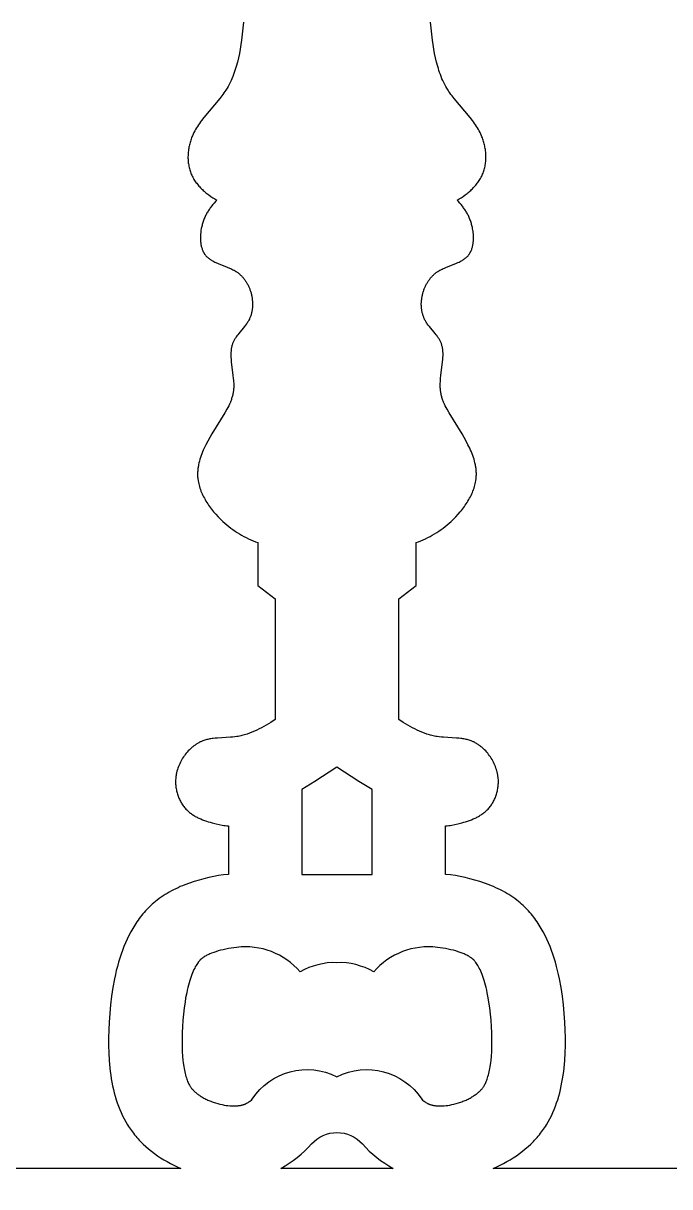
# Model space of a CAD drawing. Extents: x 452 to 1697, y 1442 to 2340.
# Drawn here: x 1377.2 to 1470.7, y 1539.1 to 1707.4 of the extents above; entities that cross this region are included whole.
import ezdxf

# ---------------------------------------------------------------- set-up
doc = ezdxf.new("R2010")
doc.units = 0
doc.layers.add('LAYER_05', color=1, linetype='CONTINUOUS')

msp = doc.modelspace()

# ---------------------------------------------------------------- linework, layer by layer
at = {"layer": 'LAYER_05'}
for points in [[(1409.07, 1707.59), (1408.94, 1706.29), (1408.78, 1704.99), (1408.69, 1704.35), (1408.59, 1703.71), (1408.48, 1703.07), (1408.35, 1702.44), (1408.2, 1701.82), (1408.03, 1701.21), (1407.94, 1700.9), (1407.85, 1700.6), (1407.75, 1700.31), (1407.64, 1700.01), (1407.53, 1699.72), (1407.41, 1699.43), (1407.28, 1699.15), (1407.15, 1698.87), (1407.01, 1698.59), (1406.86, 1698.32), (1406.7, 1698.05), (1406.54, 1697.78), (1406.4, 1697.57), (1406.26, 1697.36), (1406.11, 1697.16), (1405.96, 1696.95), (1405.65, 1696.55), (1403.32, 1693.79), (1403.01, 1693.38), (1402.86, 1693.17), (1402.71, 1692.96), (1402.56, 1692.75), (1402.42, 1692.53), (1402.28, 1692.32), (1402.15, 1692.09), (1402.03, 1691.87), (1401.91, 1691.64), (1401.8, 1691.4), (1401.69, 1691.17), (1401.63, 1691.01), (1401.57, 1690.85), (1401.51, 1690.68), (1401.45, 1690.52), (1401.4, 1690.35), (1401.35, 1690.19), (1401.31, 1690.02), (1401.26, 1689.85), (1401.23, 1689.68), (1401.19, 1689.51), (1401.16, 1689.34), (1401.13, 1689.17), (1401.11, 1688.99), (1401.09, 1688.82), (1401.08, 1688.65), (1401.06, 1688.47), (1401.06, 1688.3), (1401.05, 1688.13), (1401.05, 1687.95), (1401.06, 1687.78), (1401.07, 1687.61), (1401.08, 1687.44), (1401.1, 1687.27), (1401.12, 1687.09), (1401.15, 1686.93), (1401.18, 1686.76), (1401.21, 1686.59), (1401.25, 1686.43), (1401.3, 1686.26), (1401.35, 1686.1), (1401.4, 1685.94), (1401.46, 1685.78), (1401.53, 1685.62), (1401.6, 1685.47), (1401.67, 1685.31), (1401.75, 1685.16), (1401.83, 1685.01), (1401.92, 1684.86), (1402.01, 1684.72), (1402.11, 1684.57), (1402.21, 1684.43), (1402.31, 1684.29), (1402.42, 1684.16), (1402.53, 1684.02), (1402.64, 1683.89), (1402.76, 1683.76), (1402.88, 1683.63), (1403, 1683.51), (1403.13, 1683.39), (1403.25, 1683.27), (1403.38, 1683.15), (1403.52, 1683.03), (1403.65, 1682.92), (1403.79, 1682.81), (1403.93, 1682.7), (1404.07, 1682.6), (1404.35, 1682.4), (1404.64, 1682.21), (1404.94, 1682.03), (1405.23, 1681.86), (1405.03, 1681.65), (1404.83, 1681.43), (1404.64, 1681.21), (1404.45, 1680.98), (1404.37, 1680.86), (1404.28, 1680.74), (1404.19, 1680.62), (1404.11, 1680.5), (1404.03, 1680.38), (1403.95, 1680.25), (1403.88, 1680.13), (1403.8, 1680), (1403.73, 1679.87), (1403.66, 1679.74), (1403.6, 1679.61), (1403.53, 1679.47), (1403.47, 1679.34), (1403.41, 1679.2), (1403.36, 1679.06), (1403.3, 1678.92), (1403.25, 1678.78), (1403.2, 1678.63), (1403.16, 1678.49), (1403.12, 1678.34), (1403.08, 1678.19), (1403.04, 1678.04), (1403.01, 1677.89), (1402.98, 1677.74), (1402.93, 1677.48), (1402.92, 1677.35), (1402.9, 1677.22), (1402.89, 1677.09), (1402.87, 1676.96), (1402.87, 1676.83), (1402.86, 1676.7), (1402.85, 1676.57), (1402.85, 1676.44), (1402.85, 1676.32), (1402.86, 1676.19), (1402.86, 1676.06), (1402.87, 1675.93), (1402.88, 1675.8), (1402.9, 1675.68), (1402.91, 1675.55), (1402.93, 1675.43), (1402.96, 1675.31), (1402.98, 1675.19), (1403.01, 1675.07), (1403.04, 1674.96), (1403.08, 1674.84), (1403.11, 1674.73), (1403.16, 1674.62), (1403.2, 1674.51), (1403.22, 1674.46), (1403.25, 1674.41), (1403.27, 1674.36), (1403.3, 1674.31), (1403.33, 1674.26), (1403.36, 1674.21), (1403.38, 1674.16), (1403.41, 1674.11), (1403.44, 1674.07), (1403.47, 1674.02), (1403.51, 1673.98), (1403.54, 1673.93), (1403.59, 1673.87), (1403.64, 1673.81), (1403.69, 1673.75), (1403.74, 1673.7), (1403.8, 1673.64), (1403.86, 1673.59), (1403.91, 1673.54), (1403.97, 1673.49), (1404.04, 1673.44), (1404.1, 1673.39), (1404.16, 1673.34), (1404.23, 1673.3), (1404.29, 1673.25), (1404.36, 1673.21), (1404.43, 1673.17), (1404.5, 1673.13), (1404.64, 1673.05), (1404.79, 1672.97), (1404.94, 1672.9), (1405.1, 1672.83), (1405.41, 1672.69), (1406.74, 1672.17), (1407.07, 1672.03), (1407.23, 1671.95), (1407.4, 1671.87), (1407.56, 1671.79), (1407.71, 1671.71), (1407.87, 1671.62), (1408.02, 1671.52), (1408.09, 1671.47), (1408.17, 1671.42), (1408.24, 1671.37), (1408.31, 1671.32), (1408.4, 1671.25), (1408.49, 1671.17), (1408.57, 1671.1), (1408.66, 1671.02), (1408.74, 1670.94), (1408.82, 1670.86), (1408.9, 1670.78), (1408.97, 1670.69), (1409.05, 1670.61), (1409.12, 1670.52), (1409.19, 1670.43), (1409.26, 1670.33), (1409.33, 1670.24), (1409.39, 1670.14), (1409.46, 1670.05), (1409.52, 1669.95), (1409.58, 1669.85), (1409.63, 1669.75), (1409.69, 1669.64), (1409.74, 1669.54), (1409.79, 1669.43), (1409.84, 1669.33), (1409.89, 1669.22), (1409.94, 1669.11), (1409.98, 1669), (1410.02, 1668.89), (1410.06, 1668.78), (1410.1, 1668.67), (1410.13, 1668.55), (1410.17, 1668.44), (1410.2, 1668.33), (1410.23, 1668.21), (1410.25, 1668.1), (1410.28, 1667.98), (1410.3, 1667.86), (1410.32, 1667.75), (1410.34, 1667.63), (1410.35, 1667.52), (1410.36, 1667.4), (1410.38, 1667.28), (1410.38, 1667.16), (1410.39, 1667.05), (1410.4, 1666.93), (1410.4, 1666.82), (1410.4, 1666.7), (1410.39, 1666.58), (1410.39, 1666.47), (1410.38, 1666.35), (1410.37, 1666.24), (1410.36, 1666.12), (1410.34, 1666.01), (1410.33, 1665.9), (1410.31, 1665.79), (1410.28, 1665.68), (1410.26, 1665.57), (1410.23, 1665.46), (1410.2, 1665.35), (1410.17, 1665.24), (1410.14, 1665.13), (1410.1, 1665.03), (1410.06, 1664.93), (1410.02, 1664.82), (1409.97, 1664.72), (1409.93, 1664.62), (1409.87, 1664.51), (1409.81, 1664.4), (1409.74, 1664.29), (1409.68, 1664.18), (1409.61, 1664.07), (1409.54, 1663.97), (1409.39, 1663.76), (1409.23, 1663.56), (1408.42, 1662.58), (1408.26, 1662.39), (1408.11, 1662.2), (1408.04, 1662.1), (1407.97, 1662), (1407.91, 1661.9), (1407.84, 1661.8), (1407.78, 1661.7), (1407.72, 1661.6), (1407.67, 1661.49), (1407.62, 1661.39), (1407.58, 1661.29), (1407.54, 1661.2), (1407.5, 1661.1), (1407.47, 1661), (1407.44, 1660.9), (1407.41, 1660.8), (1407.38, 1660.7), (1407.36, 1660.6), (1407.34, 1660.49), (1407.32, 1660.39), (1407.31, 1660.28), (1407.3, 1660.18), (1407.28, 1660.07), (1407.28, 1659.96), (1407.27, 1659.86), (1407.26, 1659.75), (1407.26, 1659.53), (1407.26, 1659.31), (1407.27, 1659.08), (1407.28, 1658.85), (1407.32, 1658.4), (1407.56, 1656.53), (1407.61, 1656.06), (1407.63, 1655.82), (1407.65, 1655.59), (1407.66, 1655.36), (1407.66, 1655.13), (1407.66, 1654.9), (1407.66, 1654.68), (1407.65, 1654.57), (1407.64, 1654.46), (1407.63, 1654.34), (1407.62, 1654.23), (1407.6, 1654.1), (1407.58, 1653.96), (1407.55, 1653.82), (1407.52, 1653.68), (1407.49, 1653.55), (1407.45, 1653.41), (1407.41, 1653.28), (1407.37, 1653.15), (1407.33, 1653.01), (1407.28, 1652.88), (1407.23, 1652.75), (1407.18, 1652.62), (1407.06, 1652.36), (1406.94, 1652.11), (1406.82, 1651.85), (1406.68, 1651.6), (1406.39, 1651.09), (1404.51, 1648.04), (1404.21, 1647.52), (1403.92, 1647), (1403.65, 1646.47), (1403.39, 1645.95), (1403.27, 1645.68), (1403.16, 1645.42), (1403.06, 1645.16), (1402.96, 1644.89), (1402.87, 1644.63), (1402.78, 1644.36), (1402.71, 1644.09), (1402.64, 1643.83), (1402.58, 1643.56), (1402.56, 1643.43), (1402.53, 1643.29), (1402.51, 1643.16), (1402.49, 1643.03), (1402.48, 1642.89), (1402.47, 1642.76), (1402.46, 1642.63), (1402.45, 1642.49), (1402.44, 1642.36), (1402.44, 1642.23), (1402.44, 1642.09), (1402.45, 1641.96), (1402.45, 1641.83), (1402.46, 1641.69), (1402.47, 1641.59), (1402.49, 1641.48), (1402.5, 1641.37), (1402.52, 1641.26), (1402.55, 1641.05), (1402.6, 1640.83), (1402.65, 1640.62), (1402.71, 1640.4), (1402.78, 1640.19), (1402.85, 1639.98), (1402.93, 1639.77), (1403.02, 1639.56), (1403.11, 1639.35), (1403.21, 1639.14), (1403.31, 1638.93), (1403.42, 1638.73), (1403.53, 1638.52), (1403.65, 1638.32), (1403.77, 1638.12), (1403.9, 1637.92), (1404.04, 1637.72), (1404.17, 1637.53), (1404.31, 1637.34), (1404.46, 1637.14), (1404.61, 1636.96), (1404.76, 1636.77), (1405.07, 1636.41), (1405.4, 1636.05), (1405.74, 1635.71), (1406.08, 1635.38), (1406.37, 1635.13), (1406.66, 1634.88), (1406.95, 1634.64), (1407.25, 1634.41), (1407.55, 1634.18), (1407.86, 1633.97), (1408.17, 1633.76), (1408.49, 1633.57), (1408.81, 1633.38), (1409.13, 1633.2), (1409.46, 1633.03), (1409.79, 1632.87), (1410.13, 1632.72), (1410.47, 1632.57), (1410.81, 1632.43), (1411.16, 1632.31), (1411.16, 1626.09), (1413.66, 1624.17), (1413.66, 1606.7), (1413.02, 1606.29), (1412.36, 1605.9), (1412.03, 1605.71), (1411.69, 1605.52), (1411.35, 1605.35), (1411.01, 1605.18), (1410.66, 1605.02), (1410.31, 1604.87), (1409.95, 1604.73), (1409.59, 1604.6), (1409.41, 1604.54), (1409.23, 1604.49), (1409.05, 1604.44), (1408.86, 1604.39), (1408.68, 1604.35), (1408.49, 1604.31), (1408.31, 1604.27), (1408.12, 1604.24), (1407.81, 1604.2), (1407.5, 1604.16), (1407.19, 1604.14), (1405.3, 1604.03), (1404.99, 1604.01), (1404.69, 1603.97), (1404.53, 1603.95), (1404.38, 1603.93), (1404.23, 1603.9), (1404.08, 1603.88), (1403.93, 1603.84), (1403.78, 1603.81), (1403.63, 1603.77), (1403.49, 1603.72), (1403.34, 1603.68), (1403.2, 1603.62), (1403.1, 1603.58), (1403, 1603.54), (1402.91, 1603.5), (1402.81, 1603.46), (1402.72, 1603.41), (1402.62, 1603.36), (1402.53, 1603.31), (1402.44, 1603.26), (1402.35, 1603.2), (1402.26, 1603.14), (1402.17, 1603.09), (1402.08, 1603.02), (1401.99, 1602.96), (1401.91, 1602.9), (1401.82, 1602.83), (1401.73, 1602.76), (1401.65, 1602.7), (1401.57, 1602.62), (1401.41, 1602.48), (1401.25, 1602.33), (1401.09, 1602.17), (1400.94, 1602), (1400.8, 1601.83), (1400.66, 1601.66), (1400.53, 1601.48), (1400.4, 1601.29), (1400.28, 1601.1), (1400.16, 1600.91), (1400.05, 1600.72), (1399.95, 1600.52), (1399.85, 1600.31), (1399.76, 1600.11), (1399.67, 1599.9), (1399.6, 1599.69), (1399.53, 1599.47), (1399.46, 1599.26), (1399.44, 1599.15), (1399.41, 1599.04), (1399.39, 1598.93), (1399.36, 1598.82), (1399.34, 1598.71), (1399.32, 1598.6), (1399.31, 1598.49), (1399.29, 1598.38), (1399.28, 1598.27), (1399.27, 1598.16), (1399.26, 1598), (1399.26, 1597.84), (1399.25, 1597.67), (1399.26, 1597.51), (1399.26, 1597.35), (1399.28, 1597.19), (1399.29, 1597.03), (1399.31, 1596.87), (1399.34, 1596.71), (1399.37, 1596.55), (1399.4, 1596.4), (1399.44, 1596.24), (1399.48, 1596.09), (1399.52, 1595.93), (1399.57, 1595.78), (1399.63, 1595.63), (1399.68, 1595.48), (1399.74, 1595.34), (1399.81, 1595.19), (1399.88, 1595.05), (1399.95, 1594.91), (1400.02, 1594.77), (1400.1, 1594.63), (1400.18, 1594.5), (1400.27, 1594.37), (1400.36, 1594.24), (1400.45, 1594.12), (1400.55, 1594), (1400.65, 1593.88), (1400.75, 1593.76), (1400.86, 1593.65), (1400.97, 1593.54), (1401.07, 1593.45), (1401.18, 1593.35), (1401.29, 1593.26), (1401.4, 1593.17), (1401.51, 1593.09), (1401.63, 1593), (1401.75, 1592.92), (1401.87, 1592.85), (1401.99, 1592.77), (1402.11, 1592.7), (1402.24, 1592.63), (1402.36, 1592.56), (1402.49, 1592.5), (1402.62, 1592.44), (1402.89, 1592.32), (1403.16, 1592.21), (1403.43, 1592.1), (1403.71, 1592.01), (1403.99, 1591.92), (1404.27, 1591.84), (1404.55, 1591.76), (1405.12, 1591.62), (1405.56, 1591.52), (1406, 1591.44), (1406.22, 1591.4), (1406.44, 1591.37), (1406.67, 1591.34), (1406.89, 1591.31), (1406.89, 1584.31), (1406.19, 1584.22), (1405.48, 1584.12), (1404.77, 1583.99), (1404.06, 1583.84), (1403.36, 1583.68), (1402.66, 1583.49), (1401.96, 1583.28), (1401.28, 1583.05), (1400.6, 1582.8), (1400.27, 1582.67), (1399.94, 1582.53), (1399.61, 1582.38), (1399.29, 1582.23), (1398.97, 1582.07), (1398.65, 1581.91), (1398.34, 1581.74), (1398.04, 1581.56), (1397.74, 1581.38), (1397.45, 1581.19), (1397.16, 1581), (1396.87, 1580.8), (1396.6, 1580.59), (1396.33, 1580.38), (1396.11, 1580.19), (1395.89, 1580.01), (1395.69, 1579.82), (1395.48, 1579.62), (1395.28, 1579.42), (1395.08, 1579.22), (1394.89, 1579.01), (1394.7, 1578.8), (1394.52, 1578.59), (1394.34, 1578.37), (1394.16, 1578.15), (1393.99, 1577.92), (1393.82, 1577.69), (1393.66, 1577.46), (1393.5, 1577.22), (1393.35, 1576.98), (1393.05, 1576.49), (1392.76, 1575.99), (1392.5, 1575.48), (1392.24, 1574.95), (1392, 1574.41), (1391.77, 1573.87), (1391.56, 1573.31), (1391.36, 1572.74), (1391.17, 1572.17), (1391, 1571.59), (1390.84, 1571), (1390.68, 1570.4), (1390.54, 1569.8), (1390.41, 1569.19), (1390.19, 1567.95), (1390, 1566.7), (1389.85, 1565.44), (1389.73, 1564.17), (1389.64, 1562.9), (1389.59, 1561.79), (1389.56, 1560.67), (1389.56, 1559.57), (1389.59, 1558.47), (1389.65, 1557.38), (1389.74, 1556.31), (1389.8, 1555.78), (1389.87, 1555.25), (1389.96, 1554.73), (1390.05, 1554.22), (1390.15, 1553.7), (1390.26, 1553.2), (1390.38, 1552.7), (1390.52, 1552.2), (1390.67, 1551.71), (1390.82, 1551.23), (1391, 1550.75), (1391.18, 1550.29), (1391.38, 1549.83), (1391.59, 1549.37), (1391.82, 1548.93), (1392.06, 1548.49), (1392.31, 1548.06), (1392.44, 1547.85), (1392.58, 1547.65), (1392.72, 1547.44), (1392.86, 1547.24), (1393.01, 1547.04), (1393.16, 1546.84), (1393.32, 1546.63), (1393.49, 1546.43), (1393.66, 1546.23), (1393.83, 1546.04), (1394.01, 1545.85), (1394.19, 1545.66), (1394.56, 1545.29), (1394.95, 1544.93), (1395.36, 1544.58), (1395.77, 1544.24), (1396.2, 1543.92), (1396.64, 1543.6), (1397.09, 1543.3), (1397.55, 1543.02), (1398.02, 1542.74), (1398.51, 1542.48), (1399, 1542.23), (1399.49, 1541.99), (1400, 1541.77), (1329.15, 1541.77)], [(1516.06, 1541.77), (1445.21, 1541.77), (1445.72, 1541.99), (1446.21, 1542.23), (1446.7, 1542.48), (1447.19, 1542.74), (1447.66, 1543.02), (1448.12, 1543.3), (1448.57, 1543.6), (1449.01, 1543.92), (1449.44, 1544.24), (1449.85, 1544.58), (1450.26, 1544.93), (1450.65, 1545.29), (1451.02, 1545.66), (1451.2, 1545.85), (1451.38, 1546.04), (1451.55, 1546.23), (1451.72, 1546.43), (1451.89, 1546.63), (1452.05, 1546.84), (1452.2, 1547.04), (1452.35, 1547.24), (1452.49, 1547.44), (1452.63, 1547.65), (1452.77, 1547.85), (1452.9, 1548.06), (1453.15, 1548.49), (1453.39, 1548.93), (1453.62, 1549.37), (1453.83, 1549.83), (1454.03, 1550.29), (1454.21, 1550.75), (1454.38, 1551.23), (1454.54, 1551.71), (1454.69, 1552.2), (1454.83, 1552.7), (1454.95, 1553.2), (1455.06, 1553.7), (1455.16, 1554.22), (1455.25, 1554.73), (1455.34, 1555.25), (1455.41, 1555.78), (1455.47, 1556.31), (1455.56, 1557.38), (1455.62, 1558.47), (1455.65, 1559.57), (1455.65, 1560.67), (1455.62, 1561.79), (1455.57, 1562.9), (1455.48, 1564.17), (1455.36, 1565.44), (1455.21, 1566.7), (1455.02, 1567.95), (1454.8, 1569.19), (1454.67, 1569.8), (1454.53, 1570.4), (1454.37, 1571), (1454.21, 1571.59), (1454.04, 1572.17), (1453.85, 1572.74), (1453.65, 1573.31), (1453.44, 1573.87), (1453.21, 1574.41), (1452.97, 1574.95), (1452.71, 1575.48), (1452.45, 1575.99), (1452.16, 1576.49), (1451.86, 1576.98), (1451.71, 1577.22), (1451.55, 1577.46), (1451.39, 1577.69), (1451.22, 1577.92), (1451.05, 1578.15), (1450.87, 1578.37), (1450.69, 1578.59), (1450.51, 1578.8), (1450.32, 1579.01), (1450.13, 1579.22), (1449.93, 1579.42), (1449.73, 1579.62), (1449.52, 1579.82), (1449.32, 1580.01), (1449.1, 1580.19), (1448.88, 1580.38), (1448.61, 1580.59), (1448.34, 1580.8), (1448.05, 1581), (1447.76, 1581.19), (1447.47, 1581.38), (1447.17, 1581.56), (1446.87, 1581.74), (1446.56, 1581.91), (1446.24, 1582.07), (1445.92, 1582.23), (1445.6, 1582.38), (1445.27, 1582.53), (1444.94, 1582.67), (1444.61, 1582.8), (1443.93, 1583.05), (1443.25, 1583.28), (1442.55, 1583.49), (1441.85, 1583.68), (1441.15, 1583.84), (1440.44, 1583.99), (1439.73, 1584.12), (1439.02, 1584.22), (1438.32, 1584.31), (1438.32, 1591.31), (1438.54, 1591.34), (1438.77, 1591.37), (1438.99, 1591.4), (1439.21, 1591.44), (1439.65, 1591.52), (1440.09, 1591.62), (1440.66, 1591.76), (1440.94, 1591.84), (1441.22, 1591.92), (1441.5, 1592.01), (1441.78, 1592.1), (1442.05, 1592.21), (1442.32, 1592.32), (1442.59, 1592.44), (1442.72, 1592.5), (1442.85, 1592.56), (1442.97, 1592.63), (1443.1, 1592.7), (1443.22, 1592.77), (1443.34, 1592.85), (1443.46, 1592.92), (1443.58, 1593), (1443.7, 1593.09), (1443.81, 1593.17), (1443.92, 1593.26), (1444.03, 1593.35), (1444.14, 1593.45), (1444.24, 1593.54), (1444.35, 1593.65), (1444.46, 1593.76), (1444.56, 1593.88), (1444.66, 1594), (1444.76, 1594.12), (1444.85, 1594.24), (1444.94, 1594.37), (1445.03, 1594.5), (1445.11, 1594.63), (1445.19, 1594.77), (1445.26, 1594.91), (1445.33, 1595.05), (1445.4, 1595.19), (1445.47, 1595.34), (1445.53, 1595.48), (1445.58, 1595.63), (1445.64, 1595.78), (1445.69, 1595.93), (1445.73, 1596.09), (1445.77, 1596.24), (1445.81, 1596.4), (1445.84, 1596.55), (1445.87, 1596.71), (1445.9, 1596.87), (1445.92, 1597.03), (1445.93, 1597.19), (1445.94, 1597.35), (1445.95, 1597.51), (1445.96, 1597.67), (1445.95, 1597.84), (1445.95, 1598), (1445.94, 1598.16), (1445.93, 1598.27), (1445.92, 1598.38), (1445.9, 1598.49), (1445.89, 1598.6), (1445.87, 1598.71), (1445.85, 1598.82), (1445.82, 1598.93), (1445.8, 1599.04), (1445.77, 1599.15), (1445.75, 1599.26), (1445.68, 1599.47), (1445.61, 1599.69), (1445.54, 1599.9), (1445.45, 1600.11), (1445.36, 1600.31), (1445.26, 1600.52), (1445.16, 1600.72), (1445.05, 1600.91), (1444.93, 1601.1), (1444.81, 1601.29), (1444.68, 1601.48), (1444.55, 1601.66), (1444.41, 1601.83), (1444.27, 1602), (1444.12, 1602.17), (1443.96, 1602.33), (1443.8, 1602.48), (1443.64, 1602.62), (1443.56, 1602.7), (1443.48, 1602.76), (1443.39, 1602.83), (1443.3, 1602.9), (1443.22, 1602.96), (1443.13, 1603.02), (1443.04, 1603.09), (1442.95, 1603.14), (1442.86, 1603.2), (1442.77, 1603.26), (1442.68, 1603.31), (1442.59, 1603.36), (1442.49, 1603.41), (1442.4, 1603.46), (1442.3, 1603.5), (1442.21, 1603.54), (1442.11, 1603.58), (1442.01, 1603.62), (1441.87, 1603.68), (1441.72, 1603.72), (1441.58, 1603.77), (1441.43, 1603.81), (1441.28, 1603.84), (1441.13, 1603.88), (1440.98, 1603.9), (1440.83, 1603.93), (1440.68, 1603.95), (1440.52, 1603.97), (1440.22, 1604.01), (1439.91, 1604.03), (1438.02, 1604.14), (1437.71, 1604.16), (1437.4, 1604.2), (1437.09, 1604.24), (1436.9, 1604.27), (1436.72, 1604.31), (1436.53, 1604.35), (1436.35, 1604.39), (1436.16, 1604.44), (1435.98, 1604.49), (1435.8, 1604.54), (1435.62, 1604.6), (1435.26, 1604.73), (1434.9, 1604.87), (1434.55, 1605.02), (1434.2, 1605.18), (1433.86, 1605.35), (1433.52, 1605.52), (1433.18, 1605.71), (1432.85, 1605.9), (1432.19, 1606.29), (1431.55, 1606.7), (1431.55, 1624.17), (1434.05, 1626.09), (1434.05, 1632.31), (1434.4, 1632.43), (1434.74, 1632.57), (1435.08, 1632.72), (1435.42, 1632.87), (1435.75, 1633.03), (1436.08, 1633.2), (1436.4, 1633.38), (1436.72, 1633.57), (1437.04, 1633.76), (1437.35, 1633.97), (1437.66, 1634.18), (1437.96, 1634.41), (1438.26, 1634.64), (1438.55, 1634.88), (1438.84, 1635.13), (1439.13, 1635.38), (1439.47, 1635.71), (1439.81, 1636.05), (1440.14, 1636.41), (1440.45, 1636.77), (1440.6, 1636.96), (1440.75, 1637.14), (1440.9, 1637.34), (1441.04, 1637.53), (1441.17, 1637.72), (1441.31, 1637.92), (1441.44, 1638.12), (1441.56, 1638.32), (1441.68, 1638.52), (1441.79, 1638.73), (1441.9, 1638.93), (1442, 1639.14), (1442.1, 1639.35), (1442.19, 1639.56), (1442.28, 1639.77), (1442.36, 1639.98), (1442.43, 1640.19), (1442.5, 1640.4), (1442.56, 1640.62), (1442.61, 1640.83), (1442.66, 1641.05), (1442.69, 1641.26), (1442.71, 1641.37), (1442.72, 1641.48), (1442.74, 1641.59), (1442.75, 1641.69), (1442.76, 1641.83), (1442.76, 1641.96), (1442.77, 1642.09), (1442.77, 1642.23), (1442.77, 1642.36), (1442.76, 1642.49), (1442.75, 1642.63), (1442.74, 1642.76), (1442.73, 1642.89), (1442.72, 1643.03), (1442.7, 1643.16), (1442.68, 1643.29), (1442.65, 1643.43), (1442.63, 1643.56), (1442.57, 1643.83), (1442.5, 1644.09), (1442.43, 1644.36), (1442.34, 1644.63), (1442.25, 1644.89), (1442.15, 1645.16), (1442.05, 1645.42), (1441.94, 1645.68), (1441.82, 1645.95), (1441.56, 1646.47), (1441.29, 1647), (1441, 1647.52), (1440.7, 1648.04), (1438.82, 1651.09), (1438.53, 1651.6), (1438.39, 1651.85), (1438.27, 1652.11), (1438.15, 1652.36), (1438.03, 1652.62), (1437.98, 1652.75), (1437.93, 1652.88), (1437.88, 1653.01), (1437.84, 1653.15), (1437.8, 1653.28), (1437.76, 1653.41), (1437.72, 1653.55), (1437.69, 1653.68), (1437.66, 1653.82), (1437.63, 1653.96), (1437.61, 1654.1), (1437.59, 1654.23), (1437.58, 1654.34), (1437.57, 1654.46), (1437.56, 1654.57), (1437.55, 1654.68), (1437.55, 1654.9), (1437.55, 1655.13), (1437.55, 1655.36), (1437.56, 1655.59), (1437.58, 1655.82), (1437.6, 1656.06), (1437.65, 1656.53), (1437.89, 1658.4), (1437.93, 1658.85), (1437.94, 1659.08), (1437.95, 1659.31), (1437.95, 1659.53), (1437.95, 1659.75), (1437.94, 1659.86), (1437.93, 1659.96), (1437.93, 1660.07), (1437.91, 1660.18), (1437.9, 1660.28), (1437.89, 1660.39), (1437.87, 1660.49), (1437.85, 1660.6), (1437.83, 1660.7), (1437.8, 1660.8), (1437.77, 1660.9), (1437.74, 1661), (1437.71, 1661.1), (1437.67, 1661.2), (1437.63, 1661.29), (1437.59, 1661.39), (1437.54, 1661.49), (1437.49, 1661.6), (1437.43, 1661.7), (1437.37, 1661.8), (1437.3, 1661.9), (1437.24, 1662), (1437.17, 1662.1), (1437.1, 1662.2), (1436.95, 1662.39), (1436.79, 1662.58), (1435.98, 1663.56), (1435.82, 1663.76), (1435.67, 1663.97), (1435.6, 1664.07), (1435.53, 1664.18), (1435.47, 1664.29), (1435.4, 1664.4), (1435.34, 1664.51), (1435.28, 1664.62), (1435.24, 1664.72), (1435.19, 1664.82), (1435.15, 1664.93), (1435.11, 1665.03), (1435.07, 1665.13), (1435.04, 1665.24), (1435.01, 1665.35), (1434.98, 1665.46), (1434.95, 1665.57), (1434.93, 1665.68), (1434.9, 1665.79), (1434.88, 1665.9), (1434.87, 1666.01), (1434.85, 1666.12), (1434.84, 1666.24), (1434.83, 1666.35), (1434.82, 1666.47), (1434.82, 1666.58), (1434.81, 1666.7), (1434.81, 1666.82), (1434.81, 1666.93), (1434.82, 1667.05), (1434.83, 1667.16), (1434.83, 1667.28), (1434.85, 1667.4), (1434.86, 1667.52), (1434.87, 1667.63), (1434.89, 1667.75), (1434.91, 1667.86), (1434.93, 1667.98), (1434.96, 1668.1), (1434.98, 1668.21), (1435.01, 1668.33), (1435.04, 1668.44), (1435.08, 1668.55), (1435.11, 1668.67), (1435.15, 1668.78), (1435.19, 1668.89), (1435.23, 1669), (1435.27, 1669.11), (1435.32, 1669.22), (1435.37, 1669.33), (1435.42, 1669.43), (1435.47, 1669.54), (1435.52, 1669.64), (1435.58, 1669.75), (1435.63, 1669.85), (1435.69, 1669.95), (1435.75, 1670.05), (1435.82, 1670.14), (1435.88, 1670.24), (1435.95, 1670.33), (1436.02, 1670.43), (1436.09, 1670.52), (1436.16, 1670.61), (1436.24, 1670.69), (1436.31, 1670.78), (1436.39, 1670.86), (1436.47, 1670.94), (1436.55, 1671.02), (1436.64, 1671.1), (1436.72, 1671.17), (1436.81, 1671.25), (1436.9, 1671.32), (1436.97, 1671.37), (1437.04, 1671.42), (1437.12, 1671.47), (1437.19, 1671.52), (1437.34, 1671.62), (1437.5, 1671.71), (1437.65, 1671.79), (1437.81, 1671.87), (1437.98, 1671.95), (1438.14, 1672.03), (1438.47, 1672.17), (1439.8, 1672.69), (1440.11, 1672.83), (1440.27, 1672.9), (1440.42, 1672.97), (1440.57, 1673.05), (1440.71, 1673.13), (1440.78, 1673.17), (1440.85, 1673.21), (1440.92, 1673.25), (1440.98, 1673.3), (1441.05, 1673.34), (1441.11, 1673.39), (1441.17, 1673.44), (1441.24, 1673.49), (1441.3, 1673.54), (1441.35, 1673.59), (1441.41, 1673.64), (1441.47, 1673.7), (1441.52, 1673.75), (1441.57, 1673.81), (1441.62, 1673.87), (1441.67, 1673.93), (1441.7, 1673.98), (1441.73, 1674.02), (1441.77, 1674.07), (1441.8, 1674.11), (1441.83, 1674.16), (1441.85, 1674.21), (1441.88, 1674.26), (1441.91, 1674.31), (1441.94, 1674.36), (1441.96, 1674.41), (1441.99, 1674.46), (1442.01, 1674.51), (1442.05, 1674.62), (1442.1, 1674.73), (1442.13, 1674.84), (1442.17, 1674.96), (1442.2, 1675.07), (1442.23, 1675.19), (1442.25, 1675.31), (1442.28, 1675.43), (1442.3, 1675.55), (1442.31, 1675.68), (1442.33, 1675.8), (1442.34, 1675.93), (1442.35, 1676.06), (1442.35, 1676.19), (1442.36, 1676.32), (1442.36, 1676.44), (1442.36, 1676.57), (1442.35, 1676.7), (1442.34, 1676.83), (1442.34, 1676.96), (1442.32, 1677.09), (1442.31, 1677.22), (1442.29, 1677.35), (1442.28, 1677.48), (1442.23, 1677.74), (1442.2, 1677.89), (1442.17, 1678.04), (1442.13, 1678.19), (1442.09, 1678.34), (1442.05, 1678.49), (1442.01, 1678.63), (1441.96, 1678.78), (1441.91, 1678.92), (1441.85, 1679.06), (1441.8, 1679.2), (1441.74, 1679.34), (1441.68, 1679.47), (1441.61, 1679.61), (1441.55, 1679.74), (1441.48, 1679.87), (1441.41, 1680), (1441.33, 1680.13), (1441.26, 1680.25), (1441.18, 1680.38), (1441.1, 1680.5), (1441.02, 1680.62), (1440.93, 1680.74), (1440.84, 1680.86), (1440.76, 1680.98), (1440.57, 1681.21), (1440.38, 1681.43), (1440.18, 1681.65), (1439.98, 1681.86), (1440.27, 1682.03), (1440.57, 1682.21), (1440.86, 1682.4), (1441.14, 1682.6), (1441.28, 1682.7), (1441.42, 1682.81), (1441.56, 1682.92), (1441.69, 1683.03), (1441.83, 1683.15), (1441.96, 1683.27), (1442.08, 1683.39), (1442.21, 1683.51), (1442.33, 1683.63), (1442.45, 1683.76), (1442.57, 1683.89), (1442.68, 1684.02), (1442.79, 1684.16), (1442.9, 1684.29), (1443, 1684.43), (1443.1, 1684.57), (1443.2, 1684.72), (1443.29, 1684.86), (1443.38, 1685.01), (1443.46, 1685.16), (1443.54, 1685.31), (1443.61, 1685.47), (1443.68, 1685.62), (1443.75, 1685.78), (1443.81, 1685.94), (1443.86, 1686.1), (1443.91, 1686.26), (1443.96, 1686.43), (1444, 1686.59), (1444.03, 1686.76), (1444.06, 1686.93), (1444.09, 1687.09), (1444.11, 1687.27), (1444.13, 1687.44), (1444.14, 1687.61), (1444.15, 1687.78), (1444.16, 1687.95), (1444.16, 1688.13), (1444.15, 1688.3), (1444.15, 1688.47), (1444.13, 1688.65), (1444.12, 1688.82), (1444.1, 1688.99), (1444.08, 1689.17), (1444.05, 1689.34), (1444.02, 1689.51), (1443.98, 1689.68), (1443.95, 1689.85), (1443.9, 1690.02), (1443.86, 1690.19), (1443.81, 1690.35), (1443.76, 1690.52), (1443.7, 1690.68), (1443.64, 1690.85), (1443.58, 1691.01), (1443.52, 1691.17), (1443.41, 1691.4), (1443.3, 1691.64), (1443.18, 1691.87), (1443.06, 1692.09), (1442.93, 1692.32), (1442.79, 1692.53), (1442.65, 1692.75), (1442.5, 1692.96), (1442.35, 1693.17), (1442.2, 1693.38), (1441.89, 1693.79), (1439.56, 1696.55), (1439.25, 1696.95), (1439.1, 1697.16), (1438.95, 1697.36), (1438.81, 1697.57), (1438.67, 1697.78), (1438.51, 1698.05), (1438.35, 1698.32), (1438.2, 1698.59), (1438.06, 1698.87), (1437.93, 1699.15), (1437.8, 1699.43), (1437.68, 1699.72), (1437.57, 1700.01), (1437.46, 1700.31), (1437.36, 1700.6), (1437.27, 1700.9), (1437.18, 1701.21), (1437.01, 1701.82), (1436.86, 1702.44), (1436.73, 1703.07), (1436.62, 1703.71), (1436.52, 1704.35), (1436.43, 1704.99), (1436.27, 1706.29), (1436.14, 1707.59)]]:
    msp.add_lwpolyline(points, dxfattribs=at)
msp.add_lwpolyline([(1419.42, 1597.76), (1417.5, 1596.59), (1417.52, 1591.31), (1417.52, 1584.31), (1427.69, 1584.31), (1427.69, 1591.31), (1427.71, 1596.59), (1425.79, 1597.76), (1422.6, 1599.82)], close=True, dxfattribs=at)
for points in [[(1422.6, 1555.01, -0.384223), (1434.87, 1551.76), (1434.99, 1551.65), (1435.12, 1551.55), (1435.23, 1551.47), (1435.35, 1551.38), (1435.45, 1551.32), (1435.55, 1551.25), (1435.63, 1551.21), (1435.67, 1551.18), (1435.72, 1551.16), (1435.75, 1551.14), (1435.79, 1551.12), (1435.83, 1551.1), (1435.88, 1551.08), (1435.94, 1551.06), (1435.99, 1551.04), (1436.05, 1551.02), (1436.11, 1551), (1436.18, 1550.98), (1436.25, 1550.96), (1436.32, 1550.94), (1436.39, 1550.93), (1436.47, 1550.91), (1436.56, 1550.89), (1436.65, 1550.88), (1436.73, 1550.86), (1436.83, 1550.85), (1436.93, 1550.84), (1437.04, 1550.83), (1437.14, 1550.82), (1437.25, 1550.82), (1437.37, 1550.81), (1437.59, 1550.81), (1437.73, 1550.81), (1437.86, 1550.82), (1438.12, 1550.83), (1438.38, 1550.86), (1438.64, 1550.89), (1438.92, 1550.93), (1439.2, 1550.99), (1439.53, 1551.06), (1439.85, 1551.14), (1440.18, 1551.24), (1440.35, 1551.29), (1440.51, 1551.35), (1440.67, 1551.41), (1440.83, 1551.47), (1440.99, 1551.53), (1441.14, 1551.6), (1441.29, 1551.66), (1441.44, 1551.73), (1441.59, 1551.8), (1441.73, 1551.88), (1441.87, 1551.95), (1442, 1552.02), (1442.14, 1552.1), (1442.27, 1552.18), (1442.38, 1552.26), (1442.5, 1552.34), (1442.62, 1552.42), (1442.73, 1552.5), (1442.83, 1552.57), (1442.93, 1552.65), (1443.02, 1552.73), (1443.12, 1552.81), (1443.2, 1552.88), (1443.27, 1552.95), (1443.35, 1553.02), (1443.42, 1553.1), (1443.48, 1553.16), (1443.54, 1553.22), (1443.59, 1553.28), (1443.64, 1553.35), (1443.68, 1553.39), (1443.71, 1553.44), (1443.77, 1553.52), (1443.83, 1553.61), (1443.89, 1553.71), (1443.95, 1553.83), (1444.02, 1553.95), (1444.08, 1554.07), (1444.14, 1554.19), (1444.21, 1554.36), (1444.27, 1554.52), (1444.33, 1554.69), (1444.39, 1554.86), (1444.45, 1555.07), (1444.51, 1555.29), (1444.57, 1555.5), (1444.62, 1555.72), (1444.67, 1555.98), (1444.73, 1556.24), (1444.77, 1556.51), (1444.81, 1556.77), (1444.85, 1557.08), (1444.89, 1557.38), (1444.94, 1558), (1444.99, 1558.68), (1445.01, 1559.29), (1445.02, 1559.9), (1445.01, 1560.67), (1444.99, 1561.45), (1444.95, 1562.27), (1444.89, 1563.2), (1444.81, 1564.09), (1444.71, 1564.99), (1444.59, 1565.84), (1444.5, 1566.43), (1444.35, 1567.19), (1444.27, 1567.56), (1444.18, 1567.94), (1444.09, 1568.28), (1444, 1568.62), (1443.91, 1568.93), (1443.81, 1569.24), (1443.71, 1569.53), (1443.61, 1569.81), (1443.51, 1570.06), (1443.4, 1570.31), (1443.3, 1570.53), (1443.19, 1570.74), (1443.1, 1570.93), (1442.99, 1571.11), (1442.9, 1571.26), (1442.8, 1571.41), (1442.71, 1571.54), (1442.67, 1571.6), (1442.62, 1571.66), (1442.54, 1571.76), (1442.5, 1571.8), (1442.46, 1571.85), (1442.43, 1571.89), (1442.39, 1571.93), (1442.35, 1571.97), (1442.31, 1572), (1442.28, 1572.03), (1442.25, 1572.06), (1442.21, 1572.09), (1442.18, 1572.12), (1442.13, 1572.16), (1442.08, 1572.2), (1442.01, 1572.25), (1441.94, 1572.29), (1441.87, 1572.34), (1441.8, 1572.38), (1441.67, 1572.46), (1441.54, 1572.53), (1441.41, 1572.6), (1441.27, 1572.67), (1441.14, 1572.73), (1441.01, 1572.79), (1440.74, 1572.9), (1440.44, 1573.01), (1440.13, 1573.12), (1439.78, 1573.22), (1439.44, 1573.32), (1439.07, 1573.41), (1438.7, 1573.49), (1438.31, 1573.57), (1437.92, 1573.64), (1437.53, 1573.69), (1437.14, 1573.74, 0.251856), (1427.92, 1570.19, 0.143661), (1422.6, 1571.53, 0.143661), (1417.29, 1570.19, 0.251856), (1408.07, 1573.74), (1407.68, 1573.69), (1407.29, 1573.64), (1406.9, 1573.57), (1406.51, 1573.49), (1406.14, 1573.41), (1405.77, 1573.32), (1405.43, 1573.22), (1405.08, 1573.12), (1404.77, 1573.01), (1404.47, 1572.9), (1404.2, 1572.79), (1404.07, 1572.73), (1403.94, 1572.67), (1403.8, 1572.6), (1403.67, 1572.53), (1403.54, 1572.46), (1403.41, 1572.38), (1403.34, 1572.34), (1403.27, 1572.29), (1403.2, 1572.25), (1403.13, 1572.2), (1403.08, 1572.16), (1403.03, 1572.12), (1403, 1572.09), (1402.96, 1572.06), (1402.93, 1572.03), (1402.9, 1572), (1402.86, 1571.97), (1402.82, 1571.93), (1402.78, 1571.89), (1402.75, 1571.85), (1402.71, 1571.8), (1402.67, 1571.76), (1402.59, 1571.66), (1402.54, 1571.6), (1402.5, 1571.54), (1402.41, 1571.41), (1402.31, 1571.26), (1402.22, 1571.11), (1402.11, 1570.93), (1402.02, 1570.74), (1401.91, 1570.53), (1401.81, 1570.31), (1401.7, 1570.06), (1401.6, 1569.81), (1401.5, 1569.53), (1401.4, 1569.24), (1401.3, 1568.93), (1401.21, 1568.62), (1401.12, 1568.28), (1401.03, 1567.94), (1400.94, 1567.56), (1400.86, 1567.19), (1400.71, 1566.43), (1400.62, 1565.84), (1400.5, 1564.99), (1400.4, 1564.09), (1400.32, 1563.2), (1400.26, 1562.27), (1400.22, 1561.45), (1400.2, 1560.67), (1400.19, 1559.9), (1400.2, 1559.29), (1400.22, 1558.68), (1400.27, 1558), (1400.32, 1557.38), (1400.36, 1557.08), (1400.4, 1556.77), (1400.44, 1556.51), (1400.48, 1556.24), (1400.54, 1555.98), (1400.59, 1555.72), (1400.64, 1555.5), (1400.7, 1555.29), (1400.76, 1555.07), (1400.82, 1554.86), (1400.88, 1554.69), (1400.94, 1554.52), (1401, 1554.36), (1401.07, 1554.19), (1401.13, 1554.07), (1401.19, 1553.95), (1401.26, 1553.83), (1401.32, 1553.71), (1401.38, 1553.61), (1401.44, 1553.52), (1401.5, 1553.44), (1401.53, 1553.39), (1401.57, 1553.35), (1401.62, 1553.28), (1401.67, 1553.22), (1401.73, 1553.16), (1401.79, 1553.1), (1401.86, 1553.02), (1401.94, 1552.95), (1402.01, 1552.88), (1402.09, 1552.81), (1402.19, 1552.73), (1402.28, 1552.65), (1402.38, 1552.57), (1402.48, 1552.5), (1402.59, 1552.42), (1402.71, 1552.34), (1402.83, 1552.26), (1402.94, 1552.18), (1403.07, 1552.1), (1403.21, 1552.02), (1403.34, 1551.95), (1403.48, 1551.88), (1403.62, 1551.8), (1403.77, 1551.73), (1403.92, 1551.66), (1404.07, 1551.6), (1404.22, 1551.53), (1404.38, 1551.47), (1404.54, 1551.41), (1404.7, 1551.35), (1404.86, 1551.29), (1405.03, 1551.24), (1405.36, 1551.14), (1405.68, 1551.06), (1406.01, 1550.99), (1406.29, 1550.93), (1406.57, 1550.89), (1406.83, 1550.86), (1407.09, 1550.83), (1407.35, 1550.82), (1407.48, 1550.81), (1407.62, 1550.81), (1407.84, 1550.81), (1407.96, 1550.82), (1408.07, 1550.82), (1408.17, 1550.83), (1408.28, 1550.84), (1408.38, 1550.85), (1408.48, 1550.86), (1408.56, 1550.88), (1408.65, 1550.89), (1408.74, 1550.91), (1408.82, 1550.93), (1408.89, 1550.94), (1408.96, 1550.96), (1409.03, 1550.98), (1409.1, 1551), (1409.16, 1551.02), (1409.22, 1551.04), (1409.27, 1551.06), (1409.33, 1551.08), (1409.38, 1551.1), (1409.42, 1551.12), (1409.46, 1551.14), (1409.49, 1551.16), (1409.54, 1551.18), (1409.58, 1551.21), (1409.66, 1551.25), (1409.76, 1551.32), (1409.86, 1551.38), (1409.98, 1551.47), (1410.09, 1551.55), (1410.22, 1551.65), (1410.34, 1551.76, -0.384223)], [(1418.92, 1545.31, -0.444946), (1426.29, 1545.31, 0.086953), (1430.73, 1541.77), (1414.48, 1541.77, 0.086953)]]:
    msp.add_lwpolyline(points, format="xyb", close=True, dxfattribs=at)
msp.add_lwpolyline([(1564.63, 1543.6), (1564.18, 1543.3), (1563.72, 1543.02), (1563.25, 1542.74), (1562.76, 1542.48), (1562.27, 1542.23), (1561.78, 1541.99), (1561.27, 1541.77), (1596.7, 1541.77, -0.124869), (552.15, 1541.77)], format="xyb", dxfattribs=at)

doc.saveas('drawing.dxf')
